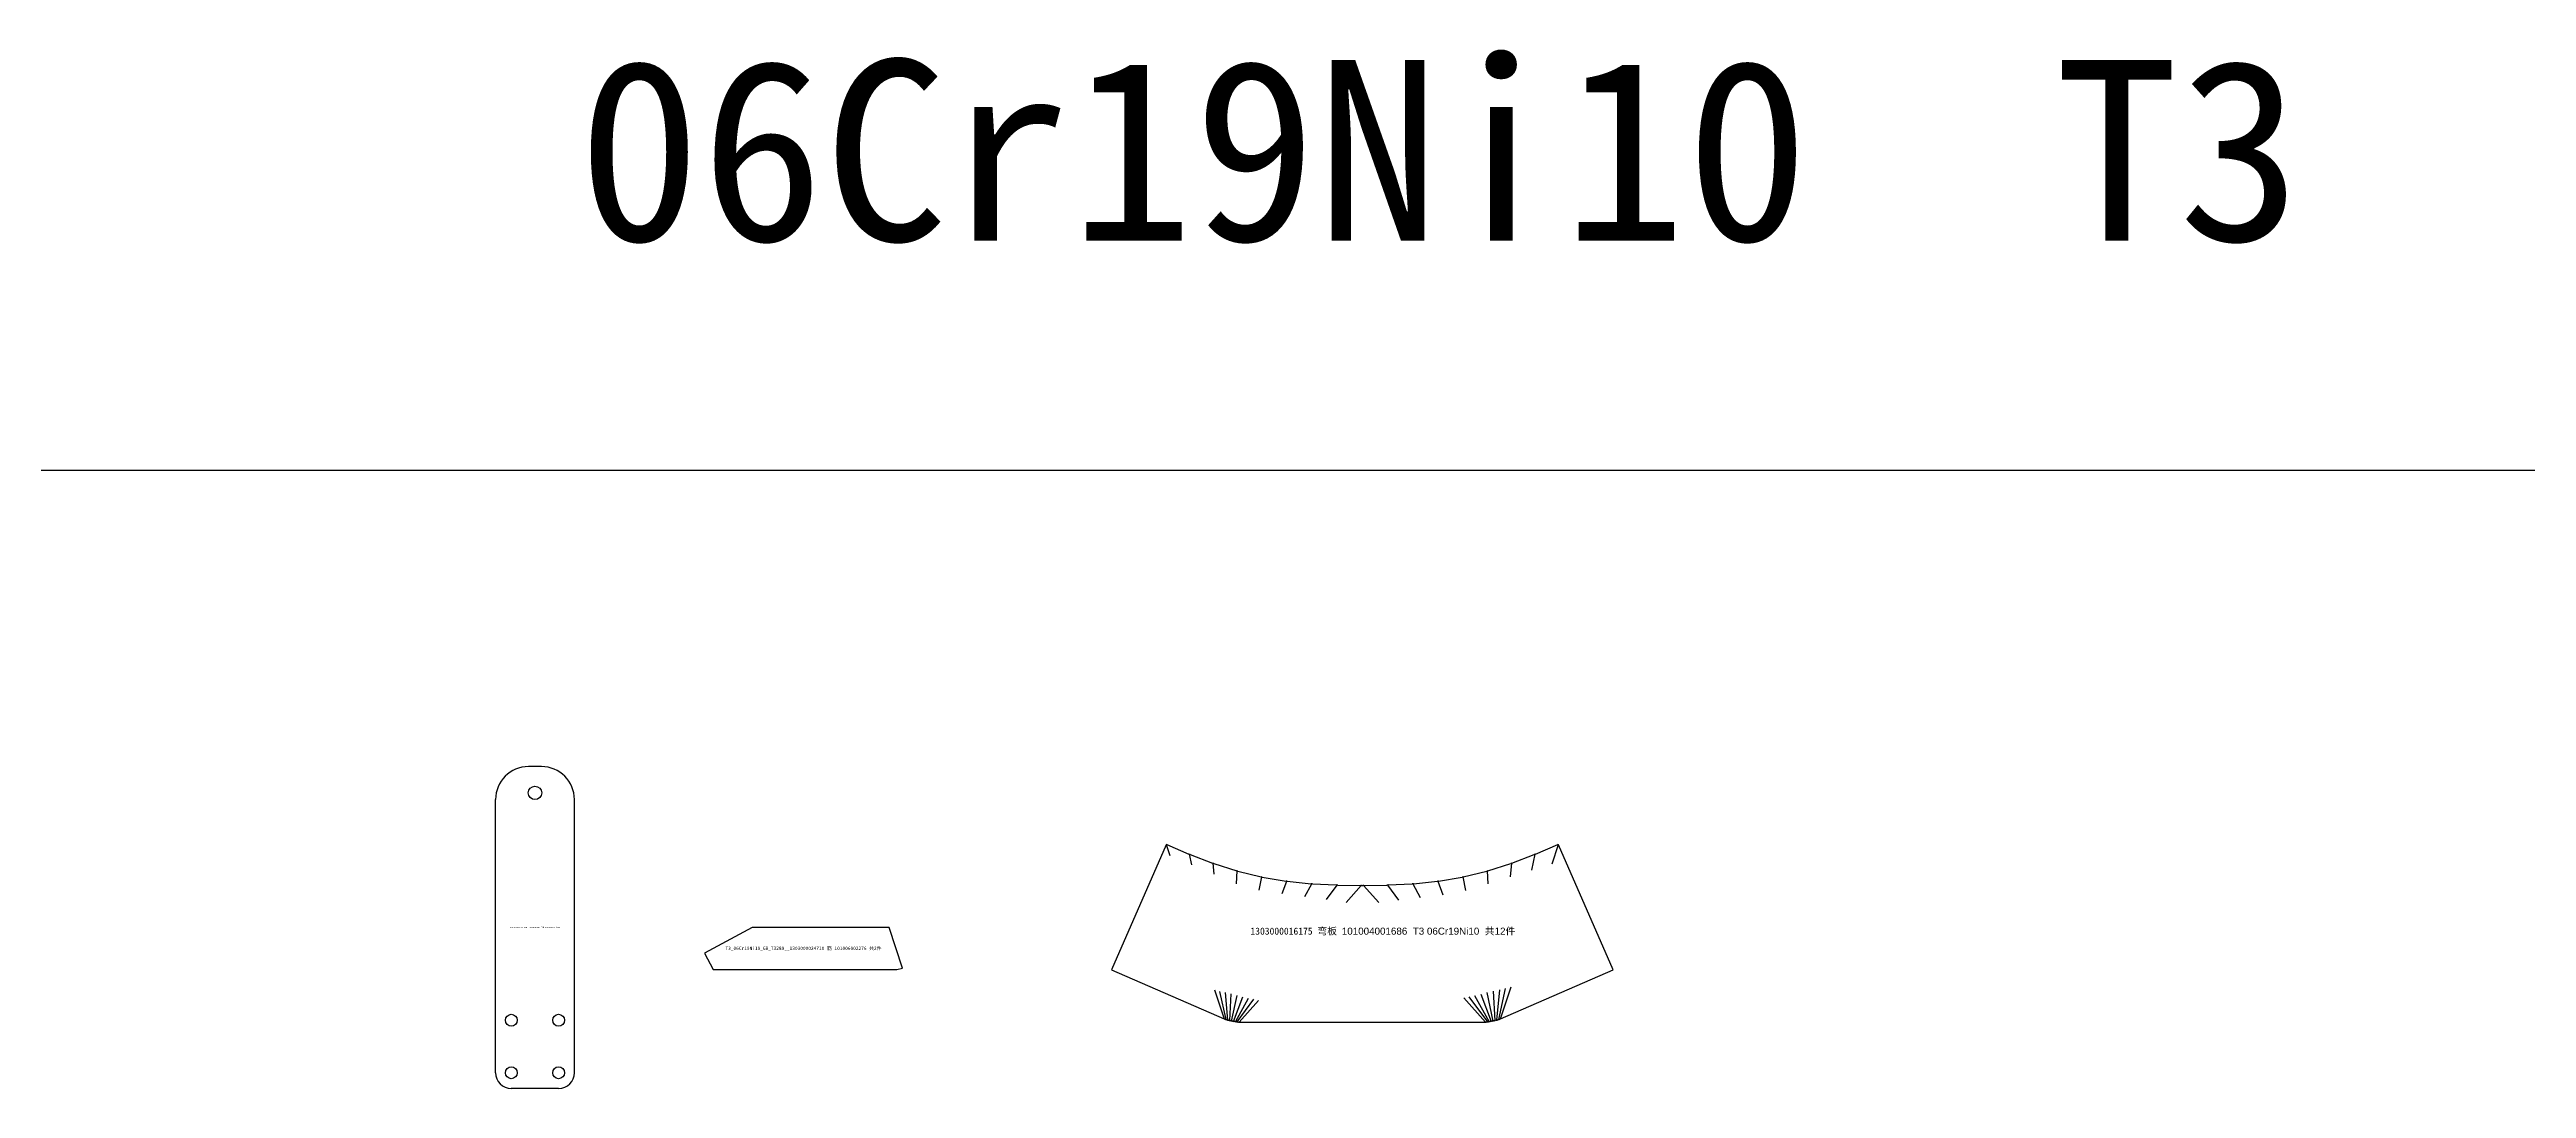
# Model space of a CAD drawing. Header units: millimetres. Extents: x -16 to 447564, y -223076 to 222851.
# Drawn here: x 6930 to 8815, y 1887 to 2678 of the extents above; entities that cross this region are included whole.
import ezdxf

# ---------------------------------------------------------------- set-up
doc = ezdxf.new("R2010")
doc.units = ezdxf.units.MM

# ---------------------------------------------------------------- blocks, each defined once
blk = doc.blocks.new('1303000024708_弯板_101006002')
at = {"layer": 'SLD-0', "linetype": 'CONTINUOUS'}
for p, q in [((5, 178.2), (-5, 178.2)), ((-30, -54.9), (-30, 153.2)), ((30, -54.9), (30, 153.2)), ((18, -66.9), (-18, -66.9))]:
    blk.add_line(p, q, dxfattribs=at)
for centre, radius in [((0, 158.2), 5.1), ((-18, -14.9), 4.5), ((18, -14.9), 4.5), ((-18, -54.9), 4.5), ((18, -54.9), 4.5)]:
    blk.add_circle(centre, radius, dxfattribs=at)
for centre, radius, start, end in [((-5, 153.2), 25, 90, 180), ((5, 153.2), 25, 0, 90), ((-18, -54.9), 12, 180, 270), ((18, -54.9), 12, 270, 0)]:
    blk.add_arc(centre, radius, start, end, dxfattribs=at)
at = {"layer": 'S1', "color": 3, "insert": (0, 55.7), "char_height": 0.8, "attachment_point": 5}
blk.add_mtext('T3_06Cr19Ni10_GB_T3280__1303000024708 {\\fSimSun|b0|i0|c134|p2;弯板 }101006002274  {\\fSimSun|b0|i0|c134|p2;共}2{\\fSimSun|b0|i0|c134|p2;件}', dxfattribs=at)
blk = doc.blocks.new('1303000024710_筋_1010060022')
at = {"layer": 'SLD-0', "linetype": 'CONTINUOUS'}
for p, q in [((30.1, 32), (-6.3, 12.5)), ((134.2, 32), (30.1, 32)), ((144.4, 1.2), (134.2, 32)), ((-6.3, 12.5), (0.4, 0)), ((0.4, 0), (140.2, 0)), ((140.2, 0), (144.4, 1.2))]:
    blk.add_line(p, q, dxfattribs=at)
at = {"layer": 'S1', "color": 3, "insert": (69.1, 16), "char_height": 2.6, "attachment_point": 5}
blk.add_mtext('T3_06Cr19Ni10_GB_T3280__1303000024710 {\\fSimSun|b0|i0|c134|p2;筋 }101006002276 {\\fSimSun|b0|i0|c134|p2;共}2{\\fSimSun|b0|i0|c134|p2;件}', dxfattribs=at)
blk = doc.blocks.new('MERGE_0_250723凯迈2025WX-41-01号计划-下料图')
at = {"color": 1}
for p, q in [((-11319.30161, 2357.34142), (11324.56936, 2357.34142)), ((-3495.14949, 1938.01979), (-3491.05555, 1957.58824)), ((-3300.81502, 1959.66312), (-3296.28696, 1938.01979))]:
    blk.add_line(p, q, dxfattribs=at)
at = {"color": 7, "linetype": 'CONTINUOUS'}
for p, q in [((-3544.99878, 2072.14188), (-3586.58569, 1977.09321)), ((-3544.50003, 2072.3538), (-3544.99878, 2072.14188)), ((-3544.50003, 2072.3538), (-3527.6685, 2065.13223)), ((-3526.6203, 2064.86258), (-3527.6685, 2065.13223)), ((-3526.6203, 2064.86258), (-3509.60817, 2058.2785)), ((-3508.73318, 2058.06976), (-3509.60817, 2058.2785)), ((-3508.73318, 2058.06976), (-3491.23915, 2052.42553)), ((-3300.19733, 2052.42552), (-3282.70333, 2058.06974)), ((-3281.82835, 2058.27847), (-3282.70333, 2058.06974)), ((-3281.82835, 2058.27847), (-3264.81633, 2064.86251)), ((-3263.76813, 2065.13215), (-3264.81633, 2064.86251)), ((-3263.76813, 2065.13215), (-3246.93641, 2072.3538)), ((-3246.43766, 2072.14188), (-3246.93641, 2072.3538)), ((-3204.85075, 1977.09321), (-3246.43766, 2072.14188)), ((-3490.47134, 2052.25542), (-3491.23915, 2052.42553)), ((-3490.47134, 2052.25542), (-3472.56092, 2047.81881)), ((-3471.82776, 2047.66542), (-3472.56092, 2047.81881)), ((-3471.82776, 2047.66542), (-3453.6408, 2044.55001)), ((-3452.86918, 2044.39806), (-3453.6408, 2044.55001)), ((-3452.86918, 2044.39806), (-3434.57973, 2042.55593)), ((-3433.69445, 2042.3964), (-3434.57973, 2042.55593)), ((-3433.69445, 2042.3964), (-3415.4698, 2041.60849)), ((-3414.40141, 2041.43532), (-3415.4698, 2041.60849)), ((-3414.40141, 2041.43532), (-3396.89593, 2041.30963)), ((-3396.2623, 2041.21132), (-3396.89593, 2041.30963)), ((-3396.2623, 2041.21132), (-3395.17414, 2041.21132)), ((-3394.54052, 2041.30963), (-3395.17414, 2041.21132)), ((-3394.54052, 2041.30963), (-3377.03507, 2041.43532)), ((-3375.96669, 2041.60849), (-3377.03507, 2041.43532)), ((-3375.96669, 2041.60849), (-3357.7421, 2042.39639)), ((-3356.85682, 2042.55592), (-3357.7421, 2042.39639)), ((-3356.85682, 2042.55592), (-3338.56738, 2044.39804)), ((-3337.79576, 2044.55), (-3338.56738, 2044.39804)), ((-3337.79576, 2044.55), (-3319.60882, 2047.66539)), ((-3318.87566, 2047.81878), (-3319.60882, 2047.66539)), ((-3318.87566, 2047.81878), (-3300.96514, 2052.25541)), ((-3300.19733, 2052.42552), (-3300.96514, 2052.25541)), ((-3586.58569, 1977.09321), (-3500.94128, 1939.62098)), ((-3290.49516, 1939.62098), (-3204.85075, 1977.09321)), ((-3500.94128, 1939.62098), (-3500.3173, 1939.45619)), ((-3499.83429, 1939.24896), (-3500.3173, 1939.45619)), ((-3499.83429, 1939.24896), (-3498.78609, 1938.97931)), ((-3498.3648, 1938.81627), (-3498.78609, 1938.97931)), ((-3498.3648, 1938.81627), (-3497.48981, 1938.60753)), ((-3496.92637, 1938.42574), (-3497.48981, 1938.60753)), ((-3496.92637, 1938.42574), (-3496.15855, 1938.25563)), ((-3495.51607, 1938.09648), (-3496.15855, 1938.25563)), ((-3495.51607, 1938.09648), (-3494.78291, 1937.9431)), ((-3494.13051, 1937.83134), (-3494.78291, 1937.9431)), ((-3494.13051, 1937.83134), (-3493.35889, 1937.67938)), ((-3492.76984, 1937.62005), (-3493.35889, 1937.67938)), ((-3492.76984, 1937.62005), (-3491.88455, 1937.46052)), ((-3491.43325, 1937.44101), (-3491.88455, 1937.46052)), ((-3491.43325, 1937.44101), (-3490.36486, 1937.26784)), ((-3489.83724, 1937.26405), (-3490.36486, 1937.26784)), ((-3489.83724, 1937.26405), (-3489.20361, 1937.16574)), ((-3489.20361, 1937.16574), (-3302.23284, 1937.16574)), ((-3302.23284, 1937.16574), (-3301.59921, 1937.26405)), ((-3301.07158, 1937.26784), (-3301.59921, 1937.26405)), ((-3301.07158, 1937.26784), (-3300.0032, 1937.44101)), ((-3299.5519, 1937.46052), (-3300.0032, 1937.44101)), ((-3299.5519, 1937.46052), (-3298.66661, 1937.62005)), ((-3298.07756, 1937.67938), (-3298.66661, 1937.62005)), ((-3298.07756, 1937.67938), (-3297.30594, 1937.83134)), ((-3296.65354, 1937.94309), (-3297.30594, 1937.83134)), ((-3296.65354, 1937.94309), (-3295.92038, 1938.09648)), ((-3295.27789, 1938.25563), (-3295.92038, 1938.09648)), ((-3295.27789, 1938.25563), (-3294.51007, 1938.42574)), ((-3293.94664, 1938.60753), (-3294.51007, 1938.42574)), ((-3293.94664, 1938.60753), (-3293.07165, 1938.81627)), ((-3292.65037, 1938.97931), (-3293.07165, 1938.81627)), ((-3292.65037, 1938.97931), (-3291.60217, 1939.24895)), ((-3291.11915, 1939.45619), (-3291.60217, 1939.24895)), ((-3291.11915, 1939.45619), (-3290.49516, 1939.62098))]:
    blk.add_line(p, q, dxfattribs=at)
at = {"color": 6}
for p, q in [((-3541.9337, 2063.77843), (-3544.74941, 2072.24784)), ((-3525.33985, 2056.83615), (-3527.1444, 2064.99741)), ((-3508.37683, 2049.73941), (-3509.17068, 2058.17413)), ((-3282.26584, 2058.17411), (-3283.24271, 2047.79473)), ((-3264.29223, 2064.99733), (-3266.99134, 2052.79023)), ((-3246.68704, 2072.24784), (-3251.58101, 2057.5272)), ((-3491.34058, 2042.61204), (-3490.85525, 2052.34048)), ((-3474.29695, 2037.69194), (-3472.19434, 2047.74211)), ((-3456.76182, 2035.2311), (-3453.25499, 2044.47403)), ((-3439.49818, 2032.80836), (-3434.13709, 2042.47617)), ((-3422.98034, 2030.49028), (-3414.9356, 2041.5219)), ((-3408.06913, 2028.39768), (-3396.57911, 2041.26048)), ((-3394.85733, 2041.26048), (-3383.18861, 2028.19762)), ((-3376.50088, 2041.5219), (-3368.14059, 2030.05757)), ((-3357.29946, 2042.47616), (-3351.55009, 2032.10817)), ((-3338.18157, 2044.47402), (-3334.29887, 2034.24043)), ((-3319.24224, 2047.74208), (-3317.07736, 2037.3943)), ((-3300.58123, 2052.34047), (-3300.09601, 2042.61419)), ((-3500.62929, 1939.53859), (-3507.9413, 1961.53246)), ((-3499.31019, 1939.11414), (-3504.06703, 1960.62749)), ((-3296.01173, 1960.74574), (-3294.89398, 1938.34069)), ((-3291.33623, 1961.79956), (-3293.50914, 1938.7119)), ((-3286.88864, 1962.80201), (-3292.12627, 1939.11413)), ((-3282.76399, 1963.73167), (-3290.80715, 1939.53859)), ((-3497.92731, 1938.7119), (-3499.89828, 1959.65375)), ((-3496.54246, 1938.34069), (-3495.5301, 1958.63342)), ((-3493.7447, 1937.75536), (-3486.61364, 1956.55069)), ((-3492.3272, 1937.54029), (-3482.33904, 1955.55222)), ((-3490.89905, 1937.35442), (-3478.31404, 1954.61205)), ((-3489.52042, 1937.21489), (-3474.72818, 1953.77446)), ((-3318.42327, 1955.69437), (-3301.91602, 1937.21489)), ((-3314.54856, 1956.5677), (-3300.53739, 1937.35442)), ((-3310.20361, 1957.54701), (-3299.10925, 1937.54029)), ((-3305.59495, 1958.58576), (-3297.69175, 1937.75536))]:
    blk.add_line(p, q, dxfattribs=at)
for name, p in [('1303000024708_弯板_101006002', (-4025.34499, 1953.53715)), ('1303000024710_筋_1010060022', (-3890.10928, 1977.19315))]:
    blk.add_blockref(name, p)
at = {"color": 1, "attachment_point": 1}
for s, insert, char_height, width in [('06Cr19Ni10  T3', (-3992.75993, 2669.83707), 137.7402706, 1652.6856599), ('{\\C3;1303000016175 \\fSimSun|b0|i0|c134|p2;弯板 \\fArial|b0|i0|c0|p34;101004001686  T3 06Cr19Ni10  \\fSimSun|b0|i0|c134|p2;共\\fArial|b0|i0|c0|p34;12\\fSimSun|b0|i0|c134|p2;件}', (-3480.81945, 2009.15521), 5.34640319, 227.208867)]:
    blk.add_mtext(s, dxfattribs=dict(at, insert=insert, char_height=char_height, width=width))

msp = doc.modelspace()

# ---------------------------------------------------------------- block references
msp.add_blockref('MERGE_0_250723凯迈2025WX-41-01号计划-下料图', (11324.6, 0))

doc.saveas('drawing.dxf')
